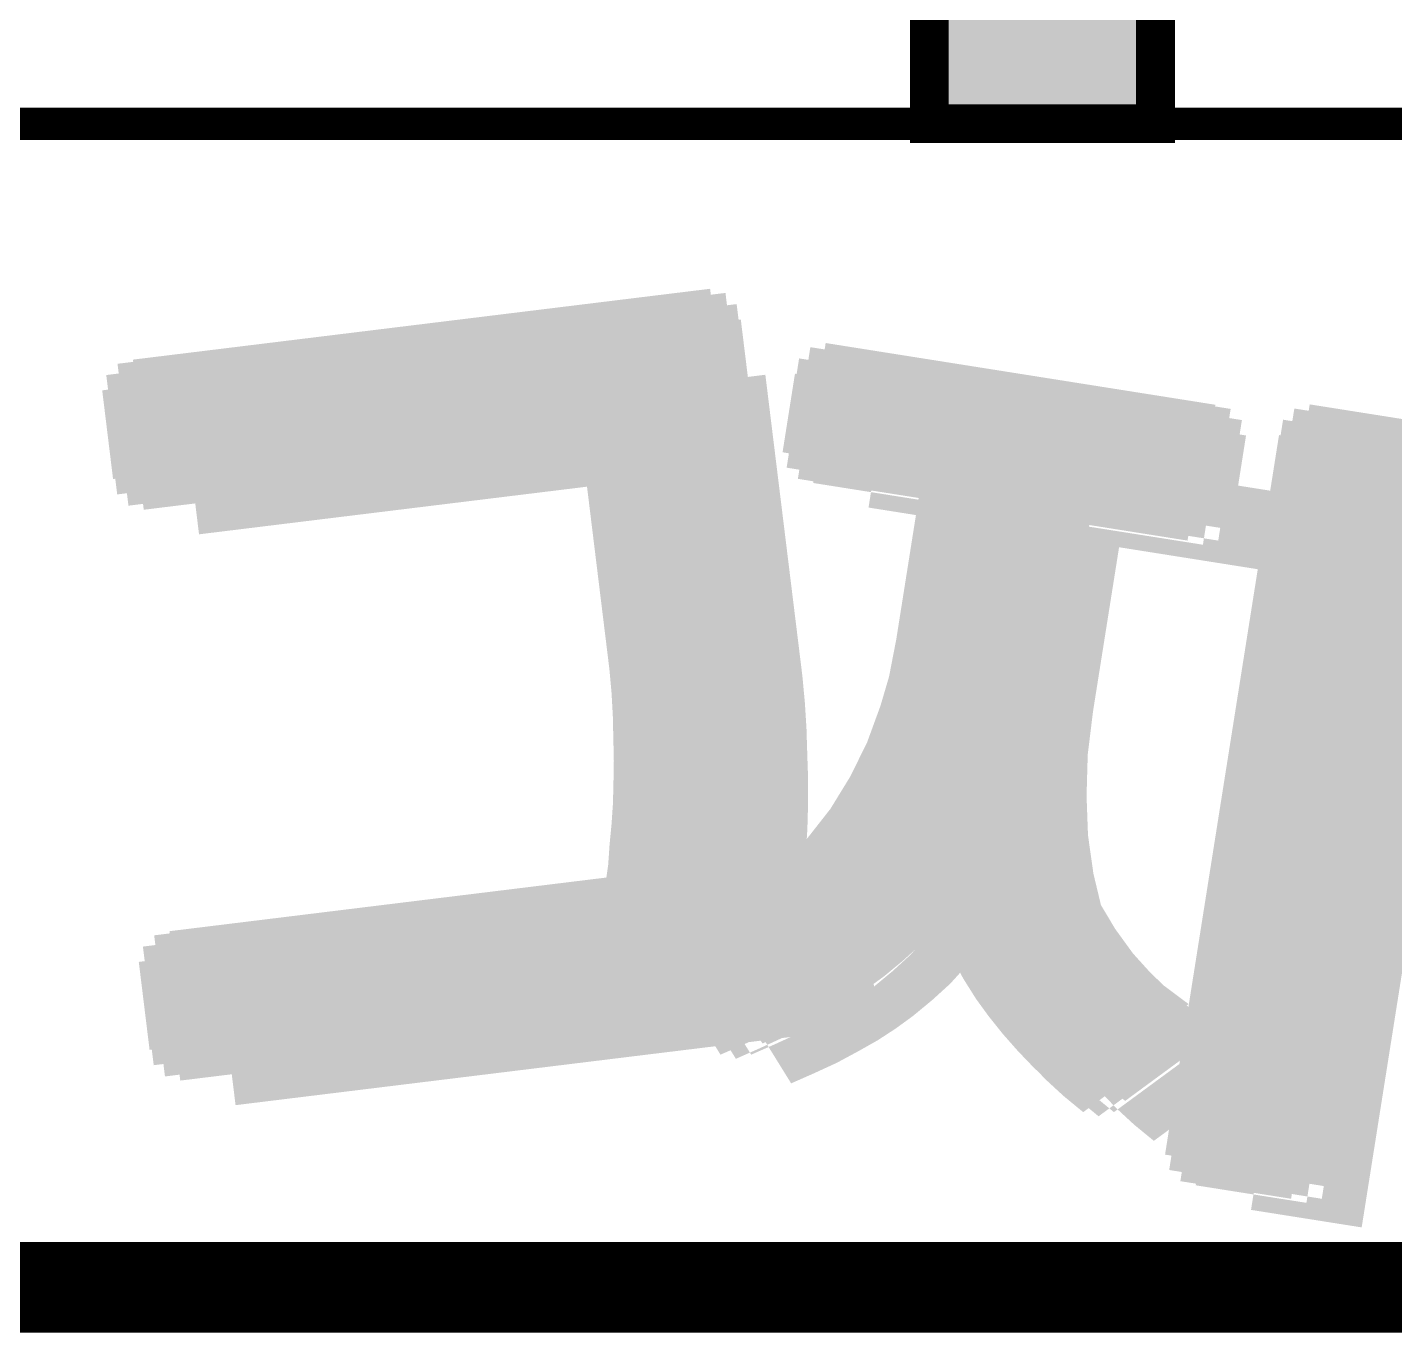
# Model space of a CAD drawing. Header units: millimetres. Extents: x 13 to 1587, y -16 to 1328.
# Drawn here: x 330.5 to 542, y -7 to 194.9 of the extents above; entities that cross this region are included whole.
import ezdxf

# ---------------------------------------------------------------- set-up
doc = ezdxf.new("R2010")
doc.units = ezdxf.units.MM
doc.layers.add('BC_데모', color=7, linetype='Continuous')

msp = doc.modelspace()

# ---------------------------------------------------------------- hatches: boundary and pattern name
at = {"layer": 'BC_데모', "true_color": 0xaa733c}
msp.add_hatch(color=35, dxfattribs=at).paths.add_polyline_path([(470, 180), (505, 180), (505, 520), (470, 520)])
at = {"layer": 'BC_데모', "true_color": 0x141414}
for points in [[(451.99, 67.32), (440.72, 65.93), (441.23, 69.42), (441.73, 73.02), (442.11, 76.73), (442.36, 80.42), (442.6, 84.22), (442.71, 88.13), (442.71, 92.02), (442.58, 95.9), (442.46, 99.78), (442.21, 103.76), (441.83, 107.85), (441.33, 111.92), (436.1, 154.47), (346.81, 143.51), (348.49, 129.79), (420.58, 138.64), (424.83, 103.99), (425.27, 100.39), (425.6, 96.77), (425.8, 93.25), (425.88, 89.72), (425.96, 86.19), (425.9, 82.76), (425.82, 79.57), (425.61, 76.47), (425.3, 73.25), (425.09, 70.15), (424.65, 67.03), (424.21, 63.91), (352.47, 55.1), (354.14, 41.49), (453.66, 53.71)], [(449.62, 66.68), (438.34, 65.3), (438.86, 68.78), (439.36, 72.38), (439.73, 76.09), (439.99, 79.78), (440.23, 83.59), (440.34, 87.49), (440.33, 91.39), (440.21, 95.27), (440.09, 99.15), (439.83, 103.13), (439.45, 107.21), (438.95, 111.28), (433.73, 153.83), (344.43, 142.87), (346.12, 129.15), (418.2, 138), (422.46, 103.35), (422.9, 99.75), (423.23, 96.13), (423.42, 92.62), (423.5, 89.08), (423.58, 85.55), (423.53, 82.12), (423.45, 78.93), (423.24, 75.83), (422.93, 72.61), (422.72, 69.52), (422.27, 66.39), (421.83, 63.27), (350.1, 54.46), (351.77, 40.86), (451.29, 53.08)], [(454.37, 66.68), (443.09, 65.3), (443.61, 68.78), (444.11, 72.38), (444.48, 76.09), (444.74, 79.78), (444.98, 83.59), (445.09, 87.49), (445.08, 91.39), (444.96, 95.27), (444.84, 99.15), (444.58, 103.13), (444.2, 107.21), (443.7, 111.28), (438.48, 153.83), (349.18, 142.87), (350.87, 129.15), (422.95, 138), (427.21, 103.35), (427.65, 99.75), (427.98, 96.13), (428.17, 92.62), (428.25, 89.08), (428.33, 85.55), (428.28, 82.12), (428.2, 78.93), (427.99, 75.83), (427.68, 72.61), (427.47, 69.52), (427.02, 66.39), (426.58, 63.27), (354.85, 54.46), (356.52, 40.86), (456.04, 53.08)], [(447.88, 64.94), (436.6, 63.56), (437.12, 67.04), (437.62, 70.65), (437.99, 74.35), (438.25, 78.04), (438.49, 81.85), (438.6, 85.75), (438.59, 89.65), (438.47, 93.53), (438.35, 97.41), (438.09, 101.39), (437.71, 105.47), (437.21, 109.54), (431.99, 152.1), (342.69, 141.13), (344.38, 127.41), (416.46, 136.26), (420.72, 101.62), (421.16, 98.01), (421.49, 94.39), (421.68, 90.88), (421.76, 87.35), (421.84, 83.82), (421.79, 80.39), (421.71, 77.19), (421.5, 74.1), (421.19, 70.87), (420.98, 67.78), (420.54, 64.65), (420.09, 61.53), (348.36, 52.72), (350.03, 39.12), (449.55, 51.34)], [(456.11, 64.94), (444.83, 63.56), (445.35, 67.04), (445.85, 70.65), (446.22, 74.35), (446.47, 78.04), (446.72, 81.85), (446.83, 85.75), (446.82, 89.65), (446.7, 93.53), (446.57, 97.41), (446.32, 101.39), (445.94, 105.47), (445.44, 109.54), (440.21, 152.1), (350.92, 141.13), (352.61, 127.41), (424.69, 136.26), (428.95, 101.62), (429.39, 98.01), (429.71, 94.39), (429.91, 90.88), (429.99, 87.35), (430.07, 83.82), (430.02, 80.39), (429.94, 77.19), (429.73, 74.1), (429.42, 70.87), (429.21, 67.78), (428.76, 64.65), (428.32, 61.53), (356.58, 52.72), (358.25, 39.12), (457.78, 51.34)], [(447.24, 62.57), (435.97, 61.18), (436.48, 64.67), (436.98, 68.27), (437.36, 71.98), (437.61, 75.67), (437.85, 79.47), (437.96, 83.38), (437.96, 87.27), (437.83, 91.15), (437.71, 95.03), (437.46, 99.01), (437.08, 103.1), (436.58, 107.17), (431.35, 149.72), (342.06, 138.76), (343.74, 125.04), (415.83, 133.89), (420.08, 99.24), (420.52, 95.64), (420.85, 92.02), (421.05, 88.5), (421.13, 84.97), (421.21, 81.44), (421.15, 78.01), (421.07, 74.82), (420.86, 71.72), (420.55, 68.5), (420.34, 65.4), (419.9, 62.28), (419.46, 59.16), (347.72, 50.35), (349.39, 36.74), (448.91, 48.96)], [(456.74, 62.57), (445.47, 61.18), (445.98, 64.67), (446.48, 68.27), (446.86, 71.98), (447.11, 75.67), (447.35, 79.47), (447.46, 83.38), (447.46, 87.27), (447.33, 91.15), (447.21, 95.03), (446.96, 99.01), (446.58, 103.1), (446.08, 107.17), (440.85, 149.72), (351.56, 138.76), (353.24, 125.04), (425.33, 133.89), (429.58, 99.24), (430.02, 95.64), (430.35, 92.02), (430.55, 88.5), (430.63, 84.97), (430.71, 81.44), (430.65, 78.01), (430.57, 74.82), (430.36, 71.72), (430.05, 68.5), (429.84, 65.4), (429.4, 62.28), (428.96, 59.16), (357.22, 50.35), (358.89, 36.74), (458.41, 48.96)], [(447.88, 60.19), (436.6, 58.81), (437.12, 62.29), (437.62, 65.9), (437.99, 69.6), (438.25, 73.29), (438.49, 77.1), (438.6, 81), (438.59, 84.9), (438.47, 88.78), (438.35, 92.66), (438.09, 96.64), (437.71, 100.72), (437.21, 104.79), (431.99, 147.35), (342.69, 136.38), (344.38, 122.66), (416.46, 131.51), (420.72, 96.87), (421.16, 93.26), (421.49, 89.64), (421.68, 86.13), (421.76, 82.6), (421.84, 79.07), (421.79, 75.64), (421.71, 72.44), (421.5, 69.35), (421.19, 66.12), (420.98, 63.03), (420.54, 59.9), (420.09, 56.78), (348.36, 47.97), (350.03, 34.37), (449.55, 46.59)], [(456.11, 60.19), (444.83, 58.81), (445.35, 62.29), (445.85, 65.9), (446.22, 69.6), (446.47, 73.29), (446.72, 77.1), (446.83, 81), (446.82, 84.9), (446.7, 88.78), (446.57, 92.66), (446.32, 96.64), (445.94, 100.72), (445.44, 104.79), (440.21, 147.35), (350.92, 136.38), (352.61, 122.66), (424.69, 131.51), (428.95, 96.87), (429.39, 93.26), (429.71, 89.64), (429.91, 86.13), (429.99, 82.6), (430.07, 79.07), (430.02, 75.64), (429.94, 72.44), (429.73, 69.35), (429.42, 66.12), (429.21, 63.03), (428.76, 59.9), (428.32, 56.78), (356.58, 47.97), (358.25, 34.37), (457.78, 46.59)], [(449.62, 58.45), (438.34, 57.07), (438.86, 60.56), (439.36, 64.16), (439.73, 67.86), (439.99, 71.55), (440.23, 75.36), (440.34, 79.27), (440.33, 83.16), (440.21, 87.04), (440.09, 90.92), (439.83, 94.9), (439.45, 98.98), (438.95, 103.05), (433.73, 145.61), (344.43, 134.64), (346.12, 120.92), (418.2, 129.77), (422.46, 95.13), (422.9, 91.52), (423.23, 87.9), (423.42, 84.39), (423.5, 80.86), (423.58, 77.33), (423.53, 73.9), (423.45, 70.7), (423.24, 67.61), (422.93, 64.38), (422.72, 61.29), (422.27, 58.17), (421.83, 55.04), (350.1, 46.23), (351.77, 32.63), (451.29, 44.85)], [(451.99, 57.82), (440.72, 56.43), (441.23, 59.92), (441.73, 63.52), (442.11, 67.23), (442.36, 70.92), (442.6, 74.72), (442.71, 78.63), (442.71, 82.52), (442.58, 86.4), (442.46, 90.28), (442.21, 94.26), (441.83, 98.35), (441.33, 102.42), (436.1, 144.97), (346.81, 134.01), (348.49, 120.29), (420.58, 129.14), (424.83, 94.49), (425.27, 90.89), (425.6, 87.27), (425.8, 83.75), (425.88, 80.22), (425.96, 76.69), (425.9, 73.26), (425.82, 70.07), (425.61, 66.97), (425.3, 63.75), (425.09, 60.65), (424.65, 57.53), (424.21, 54.41), (352.47, 45.6), (354.14, 31.99), (453.66, 44.21)], [(454.37, 58.45), (443.09, 57.07), (443.61, 60.56), (444.11, 64.16), (444.48, 67.86), (444.74, 71.55), (444.98, 75.36), (445.09, 79.27), (445.08, 83.16), (444.96, 87.04), (444.84, 90.92), (444.58, 94.9), (444.2, 98.98), (443.7, 103.05), (438.48, 145.61), (349.18, 134.64), (350.87, 120.92), (422.95, 129.77), (427.21, 95.13), (427.65, 91.52), (427.98, 87.9), (428.17, 84.39), (428.25, 80.86), (428.33, 77.33), (428.28, 73.9), (428.2, 70.7), (427.99, 67.61), (427.68, 64.38), (427.47, 61.29), (427.02, 58.17), (426.58, 55.04), (354.85, 46.23), (356.52, 32.63), (456.04, 44.85)]]:
    msp.add_hatch(color=250, dxfattribs=at).paths.add_polyline_path(points)
at = {"layer": 'BC_데모', "true_color": 0xffffff}
msp.add_hatch(color=7, dxfattribs=at).paths.add_polyline_path([(451.99, 62.57), (440.72, 61.18), (441.23, 64.67), (441.73, 68.27), (442.11, 71.98), (442.36, 75.67), (442.6, 79.47), (442.71, 83.38), (442.71, 87.27), (442.58, 91.15), (442.46, 95.03), (442.21, 99.01), (441.83, 103.1), (441.33, 107.17), (436.1, 149.72), (346.81, 138.76), (348.49, 125.04), (420.58, 133.89), (424.83, 99.24), (425.27, 95.64), (425.6, 92.02), (425.8, 88.5), (425.88, 84.97), (425.96, 81.44), (425.9, 78.01), (425.82, 74.82), (425.61, 71.72), (425.3, 68.5), (425.09, 65.4), (424.65, 62.28), (424.21, 59.16), (352.47, 50.35), (354.14, 36.74), (453.66, 48.96)])
at = {"layer": 'BC_데모', "true_color": 0x141414}
h = msp.add_hatch(color=250, dxfattribs=at)
h.paths.add_polyline_path([(453.98, 146.08), (452.06, 133.93), (473.69, 130.5), (469.64, 104.93), (468.39, 98.49), (466.59, 92.37), (464.49, 86.65), (461.88, 81.38), (458.84, 76.4), (455.27, 71.87), (452.11, 68.34), (448.64, 65.21), (445.01, 62.46), (441.18, 59.99), (437.19, 58.01), (433, 56.3), (440.09, 44.86), (443.65, 46.43), (447.11, 48.02), (450.35, 49.76), (453.47, 51.52), (456.25, 53.33), (458.93, 55.28), (461.94, 57.77), (464.71, 60.29), (467.15, 62.99), (469.5, 65.82), (471.4, 68.84), (473.18, 71.88), (473.93, 68.32), (474.92, 64.84), (476.16, 61.44), (477.65, 58.12), (479.39, 54.88), (481.38, 51.72), (483.32, 49.04), (485.5, 46.32), (487.82, 43.7), (490.36, 41.05), (493.15, 38.47), (496.2, 35.97), (507.74, 44.46), (503.93, 47.32), (500.53, 50.59), (497.4, 54.05), (494.67, 57.8), (492.23, 61.86), (490.2, 66.22), (488.21, 71.63), (486.85, 77.3), (486.01, 83.25), (485.79, 89.33), (485.97, 95.71), (486.78, 102.34), (490.82, 127.79), (512.34, 124.38), (514.26, 136.53)])
h.paths.add_polyline_path([(528.86, 136.59), (511.23, 25.29), (528.35, 22.58), (545.98, 133.88)])
h = msp.add_hatch(color=250, dxfattribs=at)
h.paths.add_polyline_path([(451.61, 145.44), (449.68, 133.29), (471.32, 129.87), (467.27, 104.3), (466.01, 97.85), (464.21, 91.74), (462.12, 86.02), (459.5, 80.74), (456.46, 75.77), (452.9, 71.23), (449.73, 67.7), (446.27, 64.57), (442.63, 61.83), (438.8, 59.35), (434.81, 57.37), (430.63, 55.66), (437.71, 44.22), (441.28, 45.79), (444.73, 47.38), (447.97, 49.12), (451.1, 50.88), (453.88, 52.69), (456.56, 54.64), (459.56, 57.13), (462.33, 59.66), (464.78, 62.35), (467.12, 65.18), (469.02, 68.2), (470.81, 71.24), (471.55, 67.68), (472.54, 64.21), (473.78, 60.81), (475.27, 57.49), (477.01, 54.25), (479, 51.09), (480.95, 48.4), (483.13, 45.69), (485.44, 43.07), (487.99, 40.41), (490.78, 37.83), (493.82, 35.34), (505.37, 43.83), (501.55, 46.68), (498.15, 49.95), (495.03, 53.41), (492.3, 57.16), (489.86, 61.23), (487.82, 65.58), (485.83, 71), (484.48, 76.67), (483.64, 82.61), (483.42, 88.69), (483.6, 95.07), (484.41, 101.7), (488.44, 127.15), (509.96, 123.75), (511.88, 135.89)])
h.paths.add_polyline_path([(526.48, 135.95), (508.85, 24.65), (525.98, 21.94), (543.61, 133.24)])
h = msp.add_hatch(color=250, dxfattribs=at)
h.paths.add_polyline_path([(456.36, 145.44), (454.43, 133.29), (476.07, 129.87), (472.02, 104.3), (470.76, 97.85), (468.96, 91.74), (466.87, 86.02), (464.25, 80.74), (461.21, 75.77), (457.65, 71.23), (454.48, 67.7), (451.02, 64.57), (447.38, 61.83), (443.55, 59.35), (439.56, 57.37), (435.38, 55.66), (442.46, 44.22), (446.03, 45.79), (449.48, 47.38), (452.72, 49.12), (455.85, 50.88), (458.63, 52.69), (461.31, 54.64), (464.31, 57.13), (467.08, 59.66), (469.53, 62.35), (471.87, 65.18), (473.77, 68.2), (475.56, 71.24), (476.3, 67.68), (477.29, 64.21), (478.53, 60.81), (480.02, 57.49), (481.76, 54.25), (483.75, 51.09), (485.7, 48.4), (487.88, 45.69), (490.19, 43.07), (492.74, 40.41), (495.53, 37.83), (498.57, 35.34), (510.12, 43.83), (506.3, 46.68), (502.9, 49.95), (499.78, 53.41), (497.05, 57.16), (494.61, 61.23), (492.57, 65.58), (490.58, 71), (489.23, 76.67), (488.39, 82.61), (488.17, 88.69), (488.35, 95.07), (489.16, 101.7), (493.19, 127.15), (514.71, 123.75), (516.63, 135.89)])
h.paths.add_polyline_path([(531.23, 135.95), (513.6, 24.65), (530.73, 21.94), (548.36, 133.24)])
h = msp.add_hatch(color=250, dxfattribs=at)
h.paths.add_polyline_path([(449.87, 143.7), (447.94, 131.55), (469.58, 128.13), (465.53, 102.56), (464.27, 96.12), (462.47, 90), (460.38, 84.28), (457.77, 79), (454.72, 74.03), (451.16, 69.49), (447.99, 65.96), (444.53, 62.83), (440.89, 60.09), (437.06, 57.61), (433.07, 55.63), (428.89, 53.92), (435.97, 42.48), (439.54, 44.05), (442.99, 45.64), (446.24, 47.38), (449.36, 49.14), (452.14, 50.95), (454.82, 52.9), (457.82, 55.39), (460.59, 57.92), (463.04, 60.61), (465.38, 63.44), (467.28, 66.46), (469.07, 69.5), (469.81, 65.94), (470.8, 62.47), (472.04, 59.07), (473.53, 55.75), (475.27, 52.51), (477.26, 49.35), (479.21, 46.67), (481.39, 43.95), (483.7, 41.33), (486.25, 38.67), (489.04, 36.1), (492.08, 33.6), (503.63, 42.09), (499.81, 44.95), (496.42, 48.21), (493.29, 51.67), (490.56, 55.42), (488.12, 59.49), (486.08, 63.84), (484.09, 69.26), (482.74, 74.93), (481.9, 80.87), (481.68, 86.95), (481.86, 93.33), (482.67, 99.96), (486.7, 125.42), (508.22, 122.01), (510.15, 134.16)])
h.paths.add_polyline_path([(524.74, 134.22), (507.12, 22.91), (524.24, 20.2), (541.87, 131.5)])
h = msp.add_hatch(color=250, dxfattribs=at)
h.paths.add_polyline_path([(458.1, 143.7), (456.17, 131.55), (477.81, 128.13), (473.76, 102.56), (472.5, 96.12), (470.7, 90), (468.61, 84.28), (465.99, 79), (462.95, 74.03), (459.39, 69.49), (456.22, 65.96), (452.76, 62.83), (449.12, 60.09), (445.29, 57.61), (441.3, 55.63), (437.12, 53.92), (444.2, 42.48), (447.77, 44.05), (451.22, 45.64), (454.46, 47.38), (457.59, 49.14), (460.37, 50.95), (463.05, 52.9), (466.05, 55.39), (468.82, 57.92), (471.26, 60.61), (473.61, 63.44), (475.51, 66.46), (477.3, 69.5), (478.04, 65.94), (479.03, 62.47), (480.27, 59.07), (481.76, 55.75), (483.5, 52.51), (485.49, 49.35), (487.44, 46.67), (489.62, 43.95), (491.93, 41.33), (494.47, 38.67), (497.27, 36.1), (500.31, 33.6), (511.86, 42.09), (508.04, 44.95), (504.64, 48.21), (501.51, 51.67), (498.79, 55.42), (496.35, 59.49), (494.31, 63.84), (492.32, 69.26), (490.97, 74.93), (490.13, 80.87), (489.91, 86.95), (490.09, 93.33), (490.9, 99.96), (494.93, 125.42), (516.45, 122.01), (518.37, 134.16)])
h.paths.add_polyline_path([(532.97, 134.22), (515.34, 22.91), (532.47, 20.2), (550.09, 131.5)])
at = {"layer": 'BC_데모', "true_color": 0x285ac8}
msp.add_hatch(color=152, dxfattribs=at).paths.add_polyline_path([(460.54, 54.02), (449.27, 52.63), (449.78, 56.12), (450.28, 59.72), (450.66, 63.43), (450.91, 67.12), (451.15, 70.92), (451.26, 74.83), (451.26, 78.72), (451.13, 82.6), (451.01, 86.48), (450.76, 90.46), (450.38, 94.55), (449.88, 98.62), (444.65, 141.17), (355.36, 130.21), (357.04, 116.49), (429.13, 125.34), (433.38, 90.69), (433.82, 87.09), (434.15, 83.47), (434.35, 79.95), (434.43, 76.42), (434.51, 72.89), (434.45, 69.46), (434.37, 66.27), (434.16, 63.17), (433.85, 59.95), (433.64, 56.85), (433.2, 53.73), (432.76, 50.61), (361.02, 41.8), (362.69, 28.19), (462.21, 40.41)])
at = {"layer": 'BC_데모', "true_color": 0x141414}
h = msp.add_hatch(color=250, dxfattribs=at)
h.paths.add_polyline_path([(449.23, 141.33), (447.31, 129.18), (468.94, 125.75), (464.89, 100.18), (463.64, 93.74), (461.84, 87.62), (459.74, 81.9), (457.13, 76.63), (454.09, 71.65), (450.52, 67.12), (447.36, 63.59), (443.89, 60.46), (440.26, 57.71), (436.43, 55.24), (432.44, 53.26), (428.25, 51.55), (435.34, 40.11), (438.9, 41.68), (442.36, 43.27), (445.6, 45.01), (448.72, 46.77), (451.5, 48.58), (454.18, 50.53), (457.19, 53.02), (459.96, 55.54), (462.4, 58.24), (464.75, 61.07), (466.65, 64.09), (468.43, 67.13), (469.18, 63.57), (470.17, 60.09), (471.41, 56.69), (472.9, 53.37), (474.64, 50.13), (476.63, 46.97), (478.57, 44.29), (480.75, 41.57), (483.07, 38.95), (485.61, 36.3), (488.4, 33.72), (491.45, 31.22), (502.99, 39.71), (499.18, 42.57), (495.78, 45.84), (492.65, 49.3), (489.92, 53.05), (487.48, 57.11), (485.45, 61.47), (483.46, 66.88), (482.1, 72.55), (481.26, 78.5), (481.04, 84.58), (481.22, 90.96), (482.03, 97.59), (486.07, 123.04), (507.59, 119.63), (509.51, 131.78)])
h.paths.add_polyline_path([(524.11, 131.84), (506.48, 20.54), (523.6, 17.83), (541.23, 129.13)])
at = {"layer": 'BC_데모', "true_color": 0xffffff}
h = msp.add_hatch(color=7, dxfattribs=at)
h.paths.add_polyline_path([(453.98, 141.33), (452.06, 129.18), (473.69, 125.75), (469.64, 100.18), (468.39, 93.74), (466.59, 87.62), (464.49, 81.9), (461.88, 76.63), (458.84, 71.65), (455.27, 67.12), (452.11, 63.59), (448.64, 60.46), (445.01, 57.71), (441.18, 55.24), (437.19, 53.26), (433, 51.55), (440.09, 40.11), (443.65, 41.68), (447.11, 43.27), (450.35, 45.01), (453.47, 46.77), (456.25, 48.58), (458.93, 50.53), (461.94, 53.02), (464.71, 55.54), (467.15, 58.24), (469.5, 61.07), (471.4, 64.09), (473.18, 67.13), (473.93, 63.57), (474.92, 60.09), (476.16, 56.69), (477.65, 53.37), (479.39, 50.13), (481.38, 46.97), (483.32, 44.29), (485.5, 41.57), (487.82, 38.95), (490.36, 36.3), (493.15, 33.72), (496.2, 31.22), (507.74, 39.71), (503.93, 42.57), (500.53, 45.84), (497.4, 49.3), (494.67, 53.05), (492.23, 57.11), (490.2, 61.47), (488.21, 66.88), (486.85, 72.55), (486.01, 78.5), (485.79, 84.58), (485.97, 90.96), (486.78, 97.59), (490.82, 123.04), (512.34, 119.63), (514.26, 131.78)])
h.paths.add_polyline_path([(528.86, 131.84), (511.23, 20.54), (528.35, 17.83), (545.98, 129.13)])
at = {"layer": 'BC_데모', "true_color": 0x141414}
h = msp.add_hatch(color=250, dxfattribs=at)
h.paths.add_polyline_path([(458.73, 141.33), (456.81, 129.18), (478.44, 125.75), (474.39, 100.18), (473.14, 93.74), (471.34, 87.62), (469.24, 81.9), (466.63, 76.63), (463.59, 71.65), (460.02, 67.12), (456.86, 63.59), (453.39, 60.46), (449.76, 57.71), (445.93, 55.24), (441.94, 53.26), (437.75, 51.55), (444.84, 40.11), (448.4, 41.68), (451.86, 43.27), (455.1, 45.01), (458.22, 46.77), (461, 48.58), (463.68, 50.53), (466.69, 53.02), (469.46, 55.54), (471.9, 58.24), (474.25, 61.07), (476.15, 64.09), (477.93, 67.13), (478.68, 63.57), (479.67, 60.09), (480.91, 56.69), (482.4, 53.37), (484.14, 50.13), (486.13, 46.97), (488.07, 44.29), (490.25, 41.57), (492.57, 38.95), (495.11, 36.3), (497.9, 33.72), (500.95, 31.22), (512.49, 39.71), (508.68, 42.57), (505.28, 45.84), (502.15, 49.3), (499.42, 53.05), (496.98, 57.11), (494.95, 61.47), (492.96, 66.88), (491.6, 72.55), (490.76, 78.5), (490.54, 84.58), (490.72, 90.96), (491.53, 97.59), (495.57, 123.04), (517.09, 119.63), (519.01, 131.78)])
h.paths.add_polyline_path([(533.61, 131.84), (515.98, 20.54), (533.1, 17.83), (550.73, 129.13)])
h = msp.add_hatch(color=250, dxfattribs=at)
h.paths.add_polyline_path([(449.87, 138.95), (447.94, 126.8), (469.58, 123.38), (465.53, 97.81), (464.27, 91.37), (462.47, 85.25), (460.38, 79.53), (457.77, 74.25), (454.72, 69.28), (451.16, 64.74), (447.99, 61.21), (444.53, 58.08), (440.89, 55.34), (437.06, 52.86), (433.07, 50.88), (428.89, 49.17), (435.97, 37.73), (439.54, 39.3), (442.99, 40.89), (446.24, 42.63), (449.36, 44.39), (452.14, 46.2), (454.82, 48.15), (457.82, 50.64), (460.59, 53.17), (463.04, 55.86), (465.38, 58.69), (467.28, 61.71), (469.07, 64.75), (469.81, 61.19), (470.8, 57.72), (472.04, 54.32), (473.53, 51), (475.27, 47.76), (477.26, 44.6), (479.21, 41.92), (481.39, 39.2), (483.7, 36.58), (486.25, 33.92), (489.04, 31.35), (492.08, 28.85), (503.63, 37.34), (499.81, 40.2), (496.42, 43.46), (493.29, 46.92), (490.56, 50.67), (488.12, 54.74), (486.08, 59.09), (484.09, 64.51), (482.74, 70.18), (481.9, 76.12), (481.68, 82.2), (481.86, 88.58), (482.67, 95.21), (486.7, 120.67), (508.22, 117.26), (510.15, 129.41)])
h.paths.add_polyline_path([(524.74, 129.47), (507.12, 18.16), (524.24, 15.45), (541.87, 126.75)])
h = msp.add_hatch(color=250, dxfattribs=at)
h.paths.add_polyline_path([(458.1, 138.95), (456.17, 126.8), (477.81, 123.38), (473.76, 97.81), (472.5, 91.37), (470.7, 85.25), (468.61, 79.53), (465.99, 74.25), (462.95, 69.28), (459.39, 64.74), (456.22, 61.21), (452.76, 58.08), (449.12, 55.34), (445.29, 52.86), (441.3, 50.88), (437.12, 49.17), (444.2, 37.73), (447.77, 39.3), (451.22, 40.89), (454.46, 42.63), (457.59, 44.39), (460.37, 46.2), (463.05, 48.15), (466.05, 50.64), (468.82, 53.17), (471.26, 55.86), (473.61, 58.69), (475.51, 61.71), (477.3, 64.75), (478.04, 61.19), (479.03, 57.72), (480.27, 54.32), (481.76, 51), (483.5, 47.76), (485.49, 44.6), (487.44, 41.92), (489.62, 39.2), (491.93, 36.58), (494.47, 33.92), (497.27, 31.35), (500.31, 28.85), (511.86, 37.34), (508.04, 40.2), (504.64, 43.46), (501.51, 46.92), (498.79, 50.67), (496.35, 54.74), (494.31, 59.09), (492.32, 64.51), (490.97, 70.18), (490.13, 76.12), (489.91, 82.2), (490.09, 88.58), (490.9, 95.21), (494.93, 120.67), (516.45, 117.26), (518.37, 129.41)])
h.paths.add_polyline_path([(532.97, 129.47), (515.34, 18.16), (532.47, 15.45), (550.09, 126.75)])
h = msp.add_hatch(color=250, dxfattribs=at)
h.paths.add_polyline_path([(451.61, 137.21), (449.68, 125.07), (471.32, 121.64), (467.27, 96.07), (466.01, 89.63), (464.21, 83.51), (462.12, 77.79), (459.5, 72.51), (456.46, 67.54), (452.9, 63), (449.73, 59.47), (446.27, 56.34), (442.63, 53.6), (438.8, 51.12), (434.81, 49.15), (430.63, 47.44), (437.71, 36), (441.28, 37.57), (444.73, 39.15), (447.97, 40.89), (451.1, 42.65), (453.88, 44.47), (456.56, 46.41), (459.56, 48.9), (462.33, 51.43), (464.78, 54.12), (467.12, 56.96), (469.02, 59.98), (470.81, 63.01), (471.55, 59.46), (472.54, 55.98), (473.78, 52.58), (475.27, 49.26), (477.01, 46.02), (479, 42.86), (480.95, 40.18), (483.13, 37.46), (485.44, 34.84), (487.99, 32.18), (490.78, 29.61), (493.82, 27.11), (505.37, 35.6), (501.55, 38.46), (498.15, 41.72), (495.03, 45.18), (492.3, 48.94), (489.86, 53), (487.82, 57.35), (485.83, 62.77), (484.48, 68.44), (483.64, 74.38), (483.42, 80.47), (483.6, 86.84), (484.41, 93.47), (488.44, 118.93), (509.96, 115.52), (511.88, 127.67)])
h.paths.add_polyline_path([(526.48, 127.73), (508.85, 16.43), (525.98, 13.71), (543.61, 125.01)])
h = msp.add_hatch(color=250, dxfattribs=at)
h.paths.add_polyline_path([(453.98, 136.58), (452.06, 124.43), (473.69, 121), (469.64, 95.43), (468.39, 88.99), (466.59, 82.87), (464.49, 77.15), (461.88, 71.88), (458.84, 66.9), (455.27, 62.37), (452.11, 58.84), (448.64, 55.71), (445.01, 52.96), (441.18, 50.49), (437.19, 48.51), (433, 46.8), (440.09, 35.36), (443.65, 36.93), (447.11, 38.52), (450.35, 40.26), (453.47, 42.02), (456.25, 43.83), (458.93, 45.78), (461.94, 48.27), (464.71, 50.79), (467.15, 53.49), (469.5, 56.32), (471.4, 59.34), (473.18, 62.38), (473.93, 58.82), (474.92, 55.34), (476.16, 51.94), (477.65, 48.62), (479.39, 45.38), (481.38, 42.22), (483.32, 39.54), (485.5, 36.82), (487.82, 34.2), (490.36, 31.55), (493.15, 28.97), (496.2, 26.47), (507.74, 34.96), (503.93, 37.82), (500.53, 41.09), (497.4, 44.55), (494.67, 48.3), (492.23, 52.36), (490.2, 56.72), (488.21, 62.13), (486.85, 67.8), (486.01, 73.75), (485.79, 79.83), (485.97, 86.21), (486.78, 92.84), (490.82, 118.29), (512.34, 114.88), (514.26, 127.03)])
h.paths.add_polyline_path([(528.86, 127.09), (511.23, 15.79), (528.35, 13.08), (545.98, 124.38)])
h = msp.add_hatch(color=250, dxfattribs=at)
h.paths.add_polyline_path([(456.36, 137.21), (454.43, 125.07), (476.07, 121.64), (472.02, 96.07), (470.76, 89.63), (468.96, 83.51), (466.87, 77.79), (464.25, 72.51), (461.21, 67.54), (457.65, 63), (454.48, 59.47), (451.02, 56.34), (447.38, 53.6), (443.55, 51.12), (439.56, 49.15), (435.38, 47.44), (442.46, 36), (446.03, 37.57), (449.48, 39.15), (452.72, 40.89), (455.85, 42.65), (458.63, 44.47), (461.31, 46.41), (464.31, 48.9), (467.08, 51.43), (469.53, 54.12), (471.87, 56.96), (473.77, 59.98), (475.56, 63.01), (476.3, 59.46), (477.29, 55.98), (478.53, 52.58), (480.02, 49.26), (481.76, 46.02), (483.75, 42.86), (485.7, 40.18), (487.88, 37.46), (490.19, 34.84), (492.74, 32.18), (495.53, 29.61), (498.57, 27.11), (510.12, 35.6), (506.3, 38.46), (502.9, 41.72), (499.78, 45.18), (497.05, 48.94), (494.61, 53), (492.57, 57.35), (490.58, 62.77), (489.23, 68.44), (488.39, 74.38), (488.17, 80.47), (488.35, 86.84), (489.16, 93.47), (493.19, 118.93), (514.71, 115.52), (516.63, 127.67)])
h.paths.add_polyline_path([(531.23, 127.73), (513.6, 16.43), (530.73, 13.71), (548.36, 125.01)])
at = {"layer": 'BC_데모', "true_color": 0x285ac8}
h = msp.add_hatch(color=152, dxfattribs=at)
h.paths.add_polyline_path([(462.53, 132.78), (460.61, 120.63), (482.24, 117.2), (478.19, 91.63), (476.94, 85.19), (475.14, 79.07), (473.04, 73.35), (470.43, 68.08), (467.39, 63.1), (463.82, 58.57), (460.66, 55.04), (457.19, 51.91), (453.56, 49.16), (449.73, 46.69), (445.74, 44.71), (441.55, 43), (448.64, 31.56), (452.2, 33.13), (455.66, 34.72), (458.9, 36.46), (462.02, 38.22), (464.8, 40.03), (467.48, 41.98), (470.49, 44.47), (473.26, 46.99), (475.7, 49.69), (478.05, 52.52), (479.95, 55.54), (481.73, 58.58), (482.48, 55.02), (483.47, 51.54), (484.71, 48.14), (486.2, 44.82), (487.94, 41.58), (489.93, 38.42), (491.87, 35.74), (494.05, 33.02), (496.37, 30.4), (498.91, 27.75), (501.7, 25.17), (504.75, 22.67), (516.29, 31.16), (512.48, 34.02), (509.08, 37.29), (505.95, 40.75), (503.22, 44.5), (500.78, 48.56), (498.75, 52.92), (496.76, 58.33), (495.4, 64), (494.56, 69.95), (494.34, 76.03), (494.52, 82.41), (495.33, 89.04), (499.37, 114.49), (520.89, 111.08), (522.81, 123.23)])
h.paths.add_polyline_path([(537.41, 123.29), (519.78, 11.99), (536.9, 9.28), (554.53, 120.58)])

# ---------------------------------------------------------------- linework, layer by layer
at = {"layer": 'BC_데모', "color": 254, "true_color": 0xe6e6e6, "const_width": 14}
msp.add_lwpolyline([(20, 0), (1580, 0), (1580, 1300), (20, 1300)], close=True, dxfattribs=at)
at = {"layer": 'BC_데모', "color": 250, "true_color": 0x141414, "const_width": 6}
msp.add_lwpolyline([(470, 180), (505, 180), (505, 520), (470, 520)], close=True, dxfattribs=at)
at = {"layer": 'BC_데모', "color": 8, "true_color": 0x787882, "const_width": 5}
msp.add_lwpolyline([(20, 180), (1580, 180)], dxfattribs=at)

doc.saveas('drawing.dxf')
